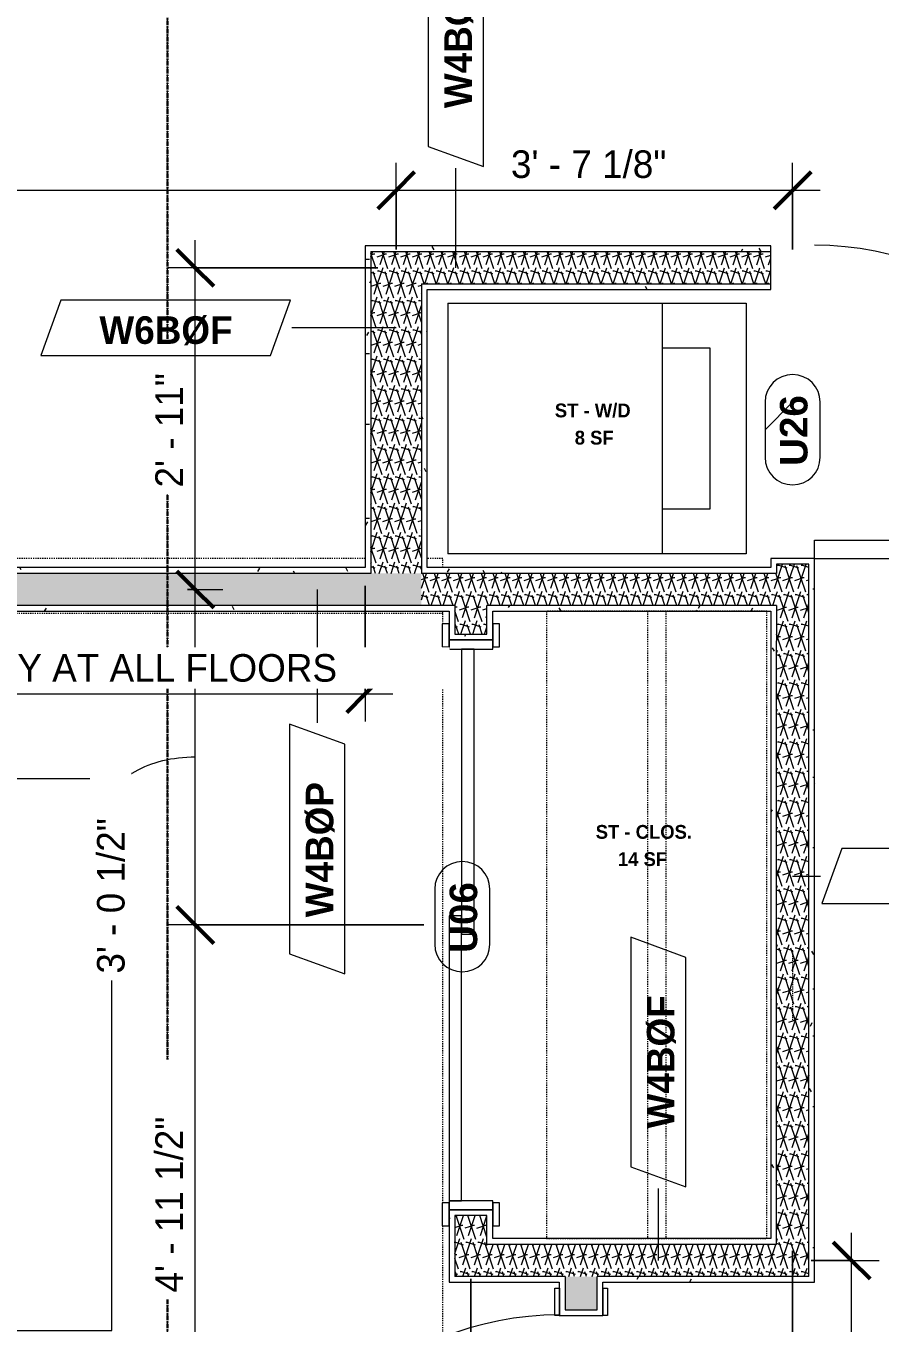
# Model space of a CAD drawing. Header units: inches. Extents: x -4058 to -1781, y 9814 to 12289.
# Drawn here: x -2842.7 to -2749.8, y 10569.7 to 10710.8 of the extents above; entities that cross this region are included whole.
import ezdxf

# ---------------------------------------------------------------- set-up
doc = ezdxf.new("R2010")
doc.units = ezdxf.units.IN
doc.header["$MEASUREMENT"] = 0
for name, pattern in [('Dash', [0.25, 0.125, -0.125]), ('Dash 3_32_', [0.1875, 0.09375, -0.09375]), ('Grid Line 1_2_', [0.875, 0.5, -0.125, 0.125, -0.125]), ('Grid Line 1_2__2_', [0.875, 0.5, -0.125, 0.125, -0.125])]:
    doc.linetypes.add(name, pattern=pattern)
for name, color, linetype, lineweight in [('0-1', 7, 'Continuous', 5), ('A-ANNO-DIMS', 211, 'Continuous', 9), ('A-ANNO-DIMS-32', 211, 'Continuous', 9), ('A-AREA-IDEN', 2, 'Continuous', 9), ('A-DETL-1', 90, 'Dash 3_32_', 9), ('A-DOOR-2', 31, 'Continuous', 9), ('A-DOOR-FRAM', 31, 'Continuous', 9), ('A-DOOR-IDEN', 31, 'Continuous', 9), ('A-WALL-2', 113, 'Continuous', 9), ('A-WALL-IDEN', 211, 'Continuous', 9), ('A-WALL-PATT-1', 9, 'Continuous', 9), ('I-FURN', 30, 'Continuous', 9), ('I-FURN-HDLN', 30, 'Dash', 9), ('P-SANR-FIXT', 6, 'Continuous', 9), ('Q-CASE', 31, 'Continuous', 9), ('Q-CASE-HDLN', 31, 'Dash', 9), ('S-GRID-1', 1, 'Grid Line 1_2_', 9), ('S-GRID-2', 1, 'Grid Line 1_2__2_', 30)]:
    doc.layers.add(name, color=color, linetype=linetype, lineweight=lineweight)
doc.styles.add('Arial_B', font='arialbd.ttf', dxfattribs={"height": 3})
doc.styles.add('Century Gothic', font='ufonts.com_century-gothic.ttf', dxfattribs={"height": 3})
doc.styles.add('Century Gothic_B', font='GOTHICB.TTF', dxfattribs={"height": 3})
doc.styles.add('Century Gothic_B_1', font='GOTHICB.TTF', dxfattribs={"height": 1.5})
doc.dimstyles.new('THE_DIMENSION_STRING', dxfattribs={"dimscale": 12, "dimtxt": 3.132505, "dimasz": 0.333333, "dimexe": 0.25, "dimexo": 0.166667, "dimgap": 0.041667, "dimtad": 1, "dimdec": 4, "dimrnd": 0.0625, "dimzin": 3, "dimdsep": 46, "dimlunit": 4, "dimtxsty": 'Century Gothic', "dimblk1": 'OBLIQUE', "dimblk2": 'OBLIQUE', "dimsah": 1, "dimcen": 0.09, "dimdle": 0.25, "dimazin": 0, "dimtfac": 1, "dimtdec": 4, "dimtix": 1, "dimtmove": 0, "dimatfit": 3, "dimfxl": 1, "dimtvp": 1, "dimtfill": 1, "dimfrac": 2, "dimtolj": 1, "dimtzin": 0, "dimarcsym": 2})
doc.dimstyles.new('THE_DIMENSION_STRING_1', dxfattribs={"dimscale": 12, "dimtxt": 3.132505, "dimasz": 0.333333, "dimexe": 0.25, "dimexo": 0.166667, "dimgap": 0.041667, "dimtad": 1, "dimdec": 4, "dimrnd": 0.0625, "dimzin": 3, "dimdsep": 46, "dimlunit": 4, "dimtxsty": 'Century Gothic', "dimblk1": 'OBLIQUE', "dimblk2": 'OBLIQUE', "dimsah": 1, "dimcen": 0.09, "dimdle": 0.25, "dimazin": 0, "dimtfac": 1, "dimtdec": 4, "dimtix": 1, "dimtmove": 1, "dimatfit": 3, "dimfxl": 1, "dimtvp": 1, "dimtfill": 1, "dimfrac": 2, "dimtolj": 1, "dimtzin": 0, "dimarcsym": 2})
doc.dimstyles.new('THE_DIMENSION_STRING_2', dxfattribs={"dimscale": 12, "dimtxt": 3.132505, "dimasz": 0.333333, "dimexe": 0.25, "dimexo": 0.166667, "dimgap": 0.041667, "dimtad": 1, "dimdec": 4, "dimrnd": 0.0625, "dimzin": 3, "dimdsep": 46, "dimlunit": 4, "dimtxsty": 'Century Gothic', "dimblk1": 'OBLIQUE', "dimblk2": 'OBLIQUE', "dimsah": 1, "dimcen": 0.09, "dimdle": 0.25, "dimazin": 0, "dimtfac": 1, "dimtdec": 4, "dimtix": 1, "dimtmove": 0, "dimatfit": 3, "dimfxl": 1, "dimtvp": 1, "dimtfill": 1, "dimfrac": 2, "dimtolj": 1, "dimtzin": 0, "dimarcsym": 2})
doc.dimstyles.new('THE_DIMENSION_STRING_3', dxfattribs={"dimscale": 12, "dimtxt": 3.132505, "dimasz": 0.333333, "dimexe": 0.25, "dimexo": 0.166667, "dimgap": 0.041667, "dimtad": 1, "dimdec": 4, "dimrnd": 0.0625, "dimzin": 3, "dimdsep": 46, "dimlunit": 4, "dimtxsty": 'Century Gothic', "dimblk1": 'OBLIQUE', "dimblk2": 'OBLIQUE', "dimsah": 1, "dimcen": 0.09, "dimdle": 0.25, "dimazin": 0, "dimtfac": 1, "dimtdec": 4, "dimtix": 1, "dimtmove": 0, "dimatfit": 3, "dimfxl": 1, "dimtvp": 1, "dimtfill": 1, "dimfrac": 2, "dimtolj": 1, "dimtzin": 0, "dimarcsym": 2})
doc.dimstyles.new('THE_DIMENSION_STRING_5', dxfattribs={"dimscale": 12, "dimtxt": 3.132505, "dimasz": 0.333333, "dimexe": 0.25, "dimexo": 0.166667, "dimgap": 0.041667, "dimtad": 1, "dimdec": 4, "dimrnd": 0.0625, "dimzin": 3, "dimdsep": 46, "dimlunit": 4, "dimtxsty": 'Century Gothic', "dimblk1": 'OBLIQUE', "dimblk2": 'OBLIQUE', "dimsah": 1, "dimcen": 0.09, "dimdle": 0.25, "dimazin": 0, "dimtfac": 1, "dimtdec": 4, "dimtix": 1, "dimtmove": 0, "dimatfit": 3, "dimfxl": 1, "dimtvp": 1, "dimtfill": 1, "dimfrac": 2, "dimtolj": 1, "dimtzin": 0, "dimarcsym": 2})
pattern_1 = [(0, (0, 0), (10.24, 2.56), [0.422, -7.258, 0.422, -7.258, -40.96]), (0, (0, 0), (10.24, 2.56), [-15.36, 0.422, -14.938, 0.422, -7.258, -17.92]), (0, (0, 0), (10.24, 2.56), [-38.4, 0.422, -4.698, 0.422, -12.378]), (120, (3.84, 1.28), (-7.33702503, 7.58810013), [0.422, -7.258, 0.422, -7.258, -40.96]), (120, (3.84, 1.28), (-7.33702503, 7.58810013), [-15.36, 0.422, -14.938, 0.422, -7.258, -17.92]), (120, (3.84, 1.28), (-7.33702503, 7.58810013), [-38.4, 0.422, -4.698, 0.422, -12.378]), (240, (5.12, 6.4), (-2.90297497, -10.14810013), [0.422, -7.258, 0.422, -7.258, -40.96]), (240, (5.12, 6.4), (-2.90297497, -10.14810013), [-15.36, 0.422, -14.938, 0.422, -7.258, -17.92]), (240, (5.12, 6.4), (-2.90297497, -10.14810013), [-38.4, 0.422, -4.698, 0.422, -12.378])]
pattern_2 = [(161.57, (0.16, 0.16), (-1.279773737, -0.000426766), [0, -9.107, 1.011, 0]), (18.43, (-0.16, 0.16), (-1.279773737, 0.000426766), [0, -9.107, 1.011, 0]), (108.43, (0.16, 0.16), (0.639452382, -3.199964008), [3.035, -7.083]), (71.57, (-0.16, 0.16), (0.639452382, 3.199964008), [3.035, -7.083])]

# ---------------------------------------------------------------- blocks, each defined once
blk = doc.blocks.new('CTR - 1st Phase - Shell_rvt-1-UNITS PLANS - 3RD FLOOR')
at = {"layer": 'S-GRID-1'}
blk.add_line((-2827.32, 9836.18), (-2827.32, 12273), dxfattribs=at)
blk = doc.blocks.new('CTR - 1st Phase - Structure_rvt-1-UNITS PLANS - 3RD FLOOR')
at = {"layer": 'S-GRID-2'}
blk.add_line((-2827.32, 9814.03), (-2827.32, 12247.5), dxfattribs=at)
blk = doc.blocks.new('SLIDING - FLUSH - SLIDING - FLUSH - 5-0 x 6-8-3934327-UNITS PLANS - 3RD FLOOR')
at = {"layer": 'A-DOOR-2'}
for p, q in [((-30.25, 3), (-32.75, 3)), ((-32.75, 3), (-32.75, 2.25)), ((-30.25, 2.25), (-30.25, 3)), ((30.25, 3), (30.25, 2.25)), ((32.75, 3), (30.25, 3)), ((32.75, 2.25), (32.75, 3)), ((-32.75, 2.25), (-30.25, 2.25)), ((1, 2.25), (-30, 2.25)), ((-30, 2.25), (-30, 0.88)), ((1, 0.88), (1, 2.25)), ((30.25, 2.25), (32.75, 2.25)), ((-30, 0.88), (1, 0.88)), ((30, 0.88), (-1, 0.88)), ((-1, 0.88), (-1, -0.5)), ((30, -0.5), (30, 0.88)), ((-1, -0.5), (30, -0.5)), ((-30.25, -2.5), (-32.75, -2.5)), ((-32.75, -2.5), (-32.75, -3.25)), ((-30.25, -3.25), (-30.25, -2.5)), ((32.75, -2.5), (30.25, -2.5)), ((30.25, -2.5), (30.25, -3.25)), ((32.75, -3.25), (32.75, -2.5)), ((-32.75, -3.25), (-30.25, -3.25)), ((30.25, -3.25), (32.75, -3.25))]:
    blk.add_line(p, q, dxfattribs=at)
at = {"layer": 'A-DOOR-FRAM'}
for p, q in [((-30, 2.25), (-31, 2.25)), ((-31, 2.25), (-31, -2.5)), ((-30, -2.5), (-30, 2.25)), ((31, 2.25), (30, 2.25)), ((30, 2.25), (30, -2.5)), ((31, -2.5), (31, 2.25)), ((-31, -2.5), (-30, -2.5)), ((30, -2.5), (31, -2.5))]:
    blk.add_line(p, q, dxfattribs=at)
blk = doc.blocks.new('SWING - SINGLE - FLUSH - SWING - FLUSH - 2-10 x 6-8 - PRIVACY-3983845-UNITS PLANS - 3RD FLOOR')
at = {"layer": 'A-DOOR-2'}
for p, q in [((15, -2.37), (15, -36.38)), ((17, -2.37), (15, -2.37)), ((17, -2.37), (17, -36.38)), ((17, -36.38), (15, -36.38))]:
    blk.add_line(p, q, dxfattribs=at)
blk.add_arc((17, -2.37), 34.07, 180, 266.6343, dxfattribs=at)
at = {"layer": 'A-DOOR-FRAM'}
for p, q in [((-20, 2.38), (-20, 2.88)), ((-20, 2.88), (-17, 2.88)), ((-17, 2.88), (-17, 2.38)), ((17, 2.38), (17, 2.88)), ((17, 2.88), (20, 2.88)), ((20, 2.88), (20, 2.38)), ((-17, 2.38), (-20, 2.38)), ((20, 2.38), (17, 2.38)), ((-20, -2.37), (-17, -2.37)), ((-20, -2.87), (-20, -2.37)), ((-17, -2.37), (-17, -2.87)), ((17, -2.37), (20, -2.37)), ((17, -2.87), (17, -2.37)), ((20, -2.37), (20, -2.87)), ((-17, -2.87), (-20, -2.87)), ((20, -2.87), (17, -2.87))]:
    blk.add_line(p, q, dxfattribs=at)
blk = doc.blocks.new('OD_CW_Closet - OD_CW_Closet-3786619-UNITS PLANS - 3RD FLOOR')
at = {"layer": 'Q-CASE-HDLN'}
for p, q in [((68.99, 24), (0.74, 24)), ((0.74, 24), (0.74, 0)), ((68.99, 0), (68.99, 24)), ((0.74, 13), (68.99, 13)), ((0.74, 11), (68.99, 11)), ((0.74, 0), (68.99, 0))]:
    blk.add_line(p, q, dxfattribs=at)
blk = doc.blocks.new('SWING - SINGLE - FLUSH - SWING - OFFSET PIVOT - 34_ x 80_ - DRYWALL FRAME-3983855-UNITS PLANS - 3RD FLOOR')
at = {"layer": 'A-DOOR-2'}
for p, q in [((15, 2.37), (15, 36.38)), ((17, 36.38), (15, 36.38)), ((17, 2.37), (17, 36.38)), ((17, 2.37), (15, 2.37))]:
    blk.add_line(p, q, dxfattribs=at)
blk.add_arc((17, 2.37), 34.07, 93.3657, 180, dxfattribs=at)
blk = doc.blocks.new('Bed-Standard - Queen 60_ x 79_-V76-UNITS PLANS - 3RD FLOOR')
at = {"layer": 'I-FURN'}
for p, q in [((-19.31, 37.2), (-19.31, -41.3)), ((40.69, -41.3), (40.69, 37.2)), ((-16.31, 35.7), (-16.31, 23.7)), ((-16.31, 35.7), (37.69, 35.7)), ((37.69, 35.7), (37.69, 23.7)), ((40.69, 23.7), (-19.31, 17.13)), ((-16.31, 23.7), (37.69, 23.7)), ((-19.31, -41.3), (40.69, -41.3))]:
    blk.add_line(p, q, dxfattribs=at)
at = {"layer": 'I-FURN-HDLN'}
for p, q in [((58.69, -77.3), (58.69, 37.2)), ((64.69, -68.86), (64.69, 13.39)), ((-55.31, -17.36), (-55.31, -51.36)), ((64.69, -77.3), (64.69, -75.61)), ((-55.31, -77.3), (-7.94, -77.3)), ((-5.44, -77.3), (55.06, -77.3)), ((57.56, -77.3), (58.94, -77.3)), ((63.69, -77.3), (64.69, -77.3))]:
    blk.add_line(p, q, dxfattribs=at)
blk = doc.blocks.new('Stacked Washer and Dryer - 26_x25_ - Private-3627842-UNITS PLANS - 3RD FLOOR')
at = {"layer": 'P-SANR-FIXT'}
for p, q in [((0, 13.625), (32.4375, 13.625)), ((0, 13.625), (0, -13.625)), ((23.34375, -13.625), (23.34375, 13.625)), ((32.4375, 13.625), (32.4375, -13.625)), ((28.53125, 8.75), (23.34375, 8.75)), ((28.53125, -8.75), (28.53125, 8.75)), ((23.34375, -8.75), (28.53125, -8.75)), ((32.4375, -13.625), (0, -13.625))]:
    blk.add_line(p, q, dxfattribs=at)
blk = doc.blocks.new('DIMBLOCK92-UNITS PLANS - 3RD FLOOR')
at = {"layer": 'A-ANNO-DIMS-32', "lineweight": 50}
for p, q in [((-2824.3, 10613.03), (-2826.3, 10615.03)), ((-2824.3, 10613.03), (-2822.3, 10611.03)), ((-2824.3, 10553.53), (-2826.3, 10555.53)), ((-2824.3, 10553.53), (-2822.3, 10551.53))]:
    blk.add_line(p, q, dxfattribs=at)
at = {"layer": 'A-ANNO-DIMS-32'}
for p, q in [((-2799.45, 10613.03), (-2827.3, 10613.03)), ((-2824.3, 10553.53), (-2824.3, 10613.03)), ((-2824.3, 10613.03), (-2799.45, 10613.03)), ((-2806.42, 10553.53), (-2827.3, 10553.53)), ((-2824.3, 10553.53), (-2806.42, 10553.53))]:
    blk.add_line(p, q, dxfattribs=at)
at = {"layer": 'A-ANNO-DIMS-32', "color": 0, "insert": (-2828.65, 10573.04), "char_height": 3, "width": 24.5827, "attachment_point": 1, "rotation": 90, "line_spacing_factor": 0.984502, "style": 'Century Gothic', "bg_fill": 3, "box_fill_scale": 1.25, "bg_fill_color": 256, "bg_fill_true_color": 13158600, "bg_fill_transparency": 0}
blk.add_mtext('4\' - 11 1/2"', dxfattribs=at)
blk = doc.blocks.new('_Oblique')
at = {"color": 0, "linetype": 'ByBlock', "lineweight": -2}
blk.add_line((-0.5, -0.5), (0.5, 0.5), dxfattribs=at)
blk = doc.blocks.new('DIMBLOCK93-UNITS PLANS - 3RD FLOOR')
at = {"layer": 'A-ANNO-DIMS-32', "lineweight": 50}
for p, q in [((-2824.3, 10649.53), (-2826.3, 10651.53)), ((-2824.3, 10649.53), (-2822.3, 10647.53)), ((-2824.3, 10613.03), (-2826.3, 10615.03)), ((-2824.3, 10613.03), (-2822.3, 10611.03))]:
    blk.add_line(p, q, dxfattribs=at)
at = {"layer": 'A-ANNO-DIMS-32'}
for p, q in [((-2825.13, 10649.53), (-2821.3, 10649.53)), ((-2824.3, 10649.53), (-2825.13, 10649.53)), ((-2824.3, 10613.03), (-2824.3, 10649.53)), ((-2799.45, 10613.03), (-2827.3, 10613.03)), ((-2824.3, 10613.03), (-2799.45, 10613.03))]:
    blk.add_line(p, q, dxfattribs=at)
blk.add_ellipse((-2824.3, 10625.89), major_axis=(9.31, 0), ratio=0.579435, start_param=1.570796, end_param=3.141593, dxfattribs=at)
at = {"layer": 'A-ANNO-DIMS-32', "color": 0, "insert": (-2834.99, 10607.74), "char_height": 3, "width": 21.7784, "attachment_point": 1, "rotation": 90, "line_spacing_factor": 0.984502, "style": 'Century Gothic', "bg_fill": 3, "box_fill_scale": 1.25, "bg_fill_color": 256, "bg_fill_true_color": 13158600, "bg_fill_transparency": 0}
blk.add_mtext('3\' - 0 1/2"', dxfattribs=at)
blk = doc.blocks.new('DIMBLOCK94-UNITS PLANS - 3RD FLOOR')
at = {"layer": 'A-ANNO-DIMS-32'}
for p, q in [((-2824.3, 10649.53), (-2824.3, 10687.53)), ((-2804.45, 10684.53), (-2827.3, 10684.53)), ((-2824.3, 10684.53), (-2804.45, 10684.53)), ((-2825.13, 10649.53), (-2821.3, 10649.53)), ((-2824.3, 10649.53), (-2825.13, 10649.53))]:
    blk.add_line(p, q, dxfattribs=at)
at = {"layer": 'A-ANNO-DIMS-32', "lineweight": 50}
for p, q in [((-2824.3, 10684.53), (-2826.3, 10686.53)), ((-2824.3, 10684.53), (-2822.3, 10682.53)), ((-2824.3, 10649.53), (-2826.3, 10651.53)), ((-2824.3, 10649.53), (-2822.3, 10647.53))]:
    blk.add_line(p, q, dxfattribs=at)
at = {"layer": 'A-ANNO-DIMS-32', "color": 0, "insert": (-2828.65, 10660.62), "char_height": 3, "width": 15.394, "attachment_point": 1, "rotation": 90, "line_spacing_factor": 0.984502, "style": 'Century Gothic', "bg_fill": 3, "box_fill_scale": 1.25, "bg_fill_color": 256, "bg_fill_true_color": 13158600, "bg_fill_transparency": 0}
blk.add_mtext('2\' - 11"', dxfattribs=at)
blk = doc.blocks.new('DIMBLOCK95-UNITS PLANS - 3RD FLOOR')
at = {"layer": 'A-ANNO-DIMS-32'}
for p, q in [((-2794.32, 10574.53), (-2794.32, 10561.2)), ((-2794.32, 10564.2), (-2794.32, 10574.53)), ((-2759.32, 10574.53), (-2759.32, 10561.2)), ((-2759.32, 10564.2), (-2759.32, 10574.53)), ((-2797.32, 10564.2), (-2756.32, 10564.2))]:
    blk.add_line(p, q, dxfattribs=at)
at = {"layer": 'A-ANNO-DIMS-32', "lineweight": 50}
for p, q in [((-2794.32, 10564.2), (-2792.32, 10566.2)), ((-2759.32, 10564.2), (-2757.32, 10566.2)), ((-2794.32, 10564.2), (-2796.32, 10562.2)), ((-2759.32, 10564.2), (-2761.32, 10562.2))]:
    blk.add_line(p, q, dxfattribs=at)
at = {"layer": 'A-ANNO-DIMS-32', "color": 0, "insert": (-2783.24, 10568.55), "char_height": 3, "width": 15.394, "attachment_point": 1, "line_spacing_factor": 0.984502, "style": 'Century Gothic', "bg_fill": 3, "box_fill_scale": 1.25, "bg_fill_color": 256, "bg_fill_true_color": 13158600, "bg_fill_transparency": 0}
blk.add_mtext('2\' - 11"', dxfattribs=at)
blk = doc.blocks.new('DIMBLOCK98-UNITS PLANS - 3RD FLOOR')
at = {"layer": 'A-ANNO-DIMS-32'}
for p, q in [((-2759.32, 10574.53), (-2759.32, 10545.96)), ((-2759.32, 10548.96), (-2759.32, 10574.53)), ((-2782.32, 10549.79), (-2782.32, 10545.96)), ((-2782.32, 10548.96), (-2782.32, 10549.79)), ((-2782.32, 10548.96), (-2756.32, 10548.96))]:
    blk.add_line(p, q, dxfattribs=at)
at = {"layer": 'A-ANNO-DIMS-32', "lineweight": 50}
for p, q in [((-2782.32, 10548.96), (-2780.32, 10550.96)), ((-2759.32, 10548.96), (-2757.32, 10550.96)), ((-2782.32, 10548.96), (-2784.32, 10546.96)), ((-2759.32, 10548.96), (-2761.32, 10546.96))]:
    blk.add_line(p, q, dxfattribs=at)
at = {"layer": 'A-ANNO-DIMS-32', "color": 0, "insert": (-2777.24, 10553.31), "char_height": 3, "width": 15.394, "attachment_point": 1, "line_spacing_factor": 0.984502, "style": 'Century Gothic', "bg_fill": 3, "box_fill_scale": 1.25, "bg_fill_color": 256, "bg_fill_true_color": 13158600, "bg_fill_transparency": 0}
blk.add_mtext('1\' - 11"', dxfattribs=at)
blk = doc.blocks.new('Wall Tag - Arch Wall-3956453-UNITS PLANS - 3RD FLOOR')
at = {"layer": 'A-WALL-IDEN'}
for p, q in [((-0.3561, 0.0937), (-0.4244, -0.0937)), ((0.4244, 0.0937), (-0.3561, 0.0937)), ((0.3561, -0.0937), (0.4244, 0.0937)), ((-0.4244, -0.0937), (0.3561, -0.0937))]:
    blk.add_line(p, q, dxfattribs=at)
blk = doc.blocks.new('Door Tag - Type Mark-2601225-UNITS PLANS - 3RD FLOOR')
at = {"layer": 'A-DOOR-IDEN'}
for p, q in [((0.09375, 0.09375), (-0.09375, 0.09375)), ((-0.09375, -0.09375), (0.09375, -0.09375))]:
    blk.add_line(p, q, dxfattribs=at)
for centre, start, end in [((-0.09375, 0), 90, 270), ((0.09375, 0), 270, 90)]:
    blk.add_arc(centre, 0.09375, start, end, dxfattribs=at)
blk = doc.blocks.new('DIMBLOCK370-UNITS PLANS - 3RD FLOOR')
at = {"layer": 'A-ANNO-DIMS-32'}
for p, q in [((-2802.45, 10686.53), (-2802.45, 10695.95)), ((-2759.32, 10686.53), (-2759.32, 10695.95)), ((-2756.32, 10692.95), (-2802.45, 10692.95)), ((-2802.45, 10692.95), (-2802.45, 10686.53)), ((-2759.32, 10692.95), (-2759.32, 10686.53))]:
    blk.add_line(p, q, dxfattribs=at)
at = {"layer": 'A-ANNO-DIMS-32', "lineweight": 50}
for p, q in [((-2802.45, 10692.95), (-2800.45, 10694.95)), ((-2759.32, 10692.95), (-2757.32, 10694.95)), ((-2802.45, 10692.95), (-2804.45, 10690.95)), ((-2759.32, 10692.95), (-2761.32, 10690.95))]:
    blk.add_line(p, q, dxfattribs=at)
at = {"layer": 'A-ANNO-DIMS-32', "color": 0, "insert": (-2789.96, 10697.3), "char_height": 3, "width": 21.7784, "attachment_point": 1, "line_spacing_factor": 0.984502, "style": 'Century Gothic', "bg_fill": 3, "box_fill_scale": 1.25, "bg_fill_color": 256, "bg_fill_true_color": 13158600, "bg_fill_transparency": 0}
blk.add_mtext('3\' - 7 1/8"', dxfattribs=at)
blk = doc.blocks.new('DIMBLOCK371-UNITS PLANS - 3RD FLOOR')
at = {"layer": 'A-ANNO-DIMS-32'}
for p, q in [((-2916.32, 10692.12), (-2916.32, 10695.95)), ((-2802.45, 10686.53), (-2802.45, 10695.95)), ((-2802.45, 10692.95), (-2919.32, 10692.95)), ((-2916.32, 10692.95), (-2916.32, 10692.12)), ((-2802.45, 10692.95), (-2802.45, 10686.53))]:
    blk.add_line(p, q, dxfattribs=at)
at = {"layer": 'A-ANNO-DIMS-32', "lineweight": 50}
for p, q in [((-2916.32, 10692.95), (-2914.32, 10694.95)), ((-2802.45, 10692.95), (-2800.45, 10694.95)), ((-2916.32, 10692.95), (-2918.32, 10690.95)), ((-2802.45, 10692.95), (-2804.45, 10690.95))]:
    blk.add_line(p, q, dxfattribs=at)
at = {"layer": 'A-ANNO-DIMS-32', "color": 0, "insert": (-2868.46, 10697.3), "char_height": 3, "width": 21.7784, "attachment_point": 1, "line_spacing_factor": 0.984502, "style": 'Century Gothic', "bg_fill": 3, "box_fill_scale": 1.25, "bg_fill_color": 256, "bg_fill_true_color": 13158600, "bg_fill_transparency": 0}
blk.add_mtext('9\' - 5 7/8"', dxfattribs=at)
blk = doc.blocks.new('DIMBLOCK436-UNITS PLANS - 3RD FLOOR')
at = {"layer": 'A-ANNO-DIMS-32'}
for p, q in [((-2752.9, 10472.53), (-2752.9, 10579.53)), ((-2757.32, 10576.53), (-2749.9, 10576.53)), ((-2752.9, 10576.53), (-2757.32, 10576.53)), ((-2768.32, 10475.53), (-2749.9, 10475.53)), ((-2752.9, 10475.53), (-2768.32, 10475.53))]:
    blk.add_line(p, q, dxfattribs=at)
at = {"layer": 'A-ANNO-DIMS-32', "lineweight": 50}
for p, q in [((-2752.9, 10576.53), (-2754.9, 10578.53)), ((-2752.9, 10576.53), (-2750.9, 10574.53)), ((-2752.9, 10475.53), (-2754.9, 10477.53)), ((-2752.9, 10475.53), (-2750.9, 10473.53))]:
    blk.add_line(p, q, dxfattribs=at)
at = {"layer": 'A-ANNO-DIMS-32', "color": 0, "insert": (-2757.24, 10520.79), "char_height": 3, "width": 12.5897, "attachment_point": 1, "rotation": 90, "line_spacing_factor": 0.984502, "style": 'Century Gothic', "bg_fill": 3, "box_fill_scale": 1.25, "bg_fill_color": 256, "bg_fill_true_color": 13158600, "bg_fill_transparency": 0}
blk.add_mtext('8\' - 5"', dxfattribs=at)
blk = doc.blocks.new('DIMBLOCK784-UNITS PLANS - 3RD FLOOR')
at = {"layer": 'A-ANNO-DIMS-32'}
for p, q in [((-2759.32, 10577.59), (-2759.32, 10545.96)), ((-2759.32, 10548.96), (-2759.32, 10577.59)), ((-2714.72, 10554.76), (-2714.72, 10545.96)), ((-2714.72, 10548.96), (-2714.72, 10554.76)), ((-2762.32, 10548.96), (-2711.72, 10548.96))]:
    blk.add_line(p, q, dxfattribs=at)
at = {"layer": 'A-ANNO-DIMS-32', "lineweight": 50}
for p, q in [((-2759.32, 10548.96), (-2757.32, 10550.96)), ((-2714.72, 10548.96), (-2712.72, 10550.96)), ((-2759.32, 10548.96), (-2761.32, 10546.96)), ((-2714.72, 10548.96), (-2716.72, 10546.96))]:
    blk.add_line(p, q, dxfattribs=at)
at = {"layer": 'A-ANNO-DIMS-32', "color": 0, "insert": (-2746.1, 10553.31), "char_height": 3, "width": 21.7784, "attachment_point": 1, "line_spacing_factor": 0.984502, "style": 'Century Gothic', "bg_fill": 3, "box_fill_scale": 1.25, "bg_fill_color": 256, "bg_fill_true_color": 13158600, "bg_fill_transparency": 0}
blk.add_mtext('3\' - 8 5/8"', dxfattribs=at)
blk = doc.blocks.new('DIMBLOCK1309-UNITS PLANS - 3RD FLOOR')
at = {"layer": 'A-ANNO-DIMS-32'}
for p, q in [((-2899.89, 10649.91), (-2899.89, 10635.16)), ((-2899.89, 10638.16), (-2899.89, 10649.91)), ((-2805.82, 10649.91), (-2805.82, 10635.16)), ((-2805.82, 10638.16), (-2805.82, 10649.91)), ((-2902.89, 10638.16), (-2802.82, 10638.16))]:
    blk.add_line(p, q, dxfattribs=at)
at = {"layer": 'A-ANNO-DIMS-32', "lineweight": 50}
for p, q in [((-2899.89, 10638.16), (-2897.89, 10640.16)), ((-2805.82, 10638.16), (-2803.82, 10640.16)), ((-2899.89, 10638.16), (-2901.89, 10636.16)), ((-2805.82, 10638.16), (-2807.82, 10636.16))]:
    blk.add_line(p, q, dxfattribs=at)
at = {"layer": 'A-ANNO-DIMS-32', "color": 0, "insert": (-2892.48, 10642.5), "char_height": 3, "width": 95.1088, "attachment_point": 1, "line_spacing_factor": 0.984502, "style": 'Century Gothic', "bg_fill": 3, "box_fill_scale": 1.25, "bg_fill_color": 256, "bg_fill_true_color": 13158600, "bg_fill_transparency": 0}
blk.add_mtext('25 SF OPEN CLERESTORY AT ALL FLOORS', dxfattribs=at)

msp = doc.modelspace()

# ---------------------------------------------------------------- hatches: boundary and pattern name
at = {"layer": 'A-WALL-PATT-1'}
h = msp.add_hatch(dxfattribs=at)
h.set_pattern_fill('FP_1', color=256, style=0, pattern_type=2)
h.set_pattern_definition(pattern_1)
h.paths.add_polyline_path([(-2761.69874, 10686.28481), (-2761.69874, 10686.90981), (-2805.82374, 10686.90981), (-2805.82374, 10686.28481), (-2774.27697, 10686.28481)], flags=0)
h = msp.add_hatch(dxfattribs=at)
h.set_pattern_fill('FP_1', color=256, style=0, pattern_type=2)
h.set_pattern_definition(pattern_1)
h.paths.add_polyline_path([(-2805.82374, 10651.90981), (-2805.19874, 10651.90981), (-2805.19874, 10686.28481), (-2805.82374, 10686.28481), (-2805.82374, 10669.36329)], flags=0)
h = msp.add_hatch(dxfattribs=at)
h.set_pattern_fill('FP_5', color=256, style=0, pattern_type=2)
h.set_pattern_definition(pattern_2)
h.paths.add_polyline_path([(-2761.69874, 10682.78481), (-2761.69874, 10686.28481), (-2805.19874, 10686.28481), (-2805.19874, 10682.78481), (-2774.27697, 10682.78481)], flags=0)
h = msp.add_hatch(dxfattribs=at)
h.set_pattern_fill('FP_5', color=256, style=0, pattern_type=2)
h.set_pattern_definition(pattern_2)
h.paths.add_polyline_path([(-2805.19874, 10651.28481), (-2799.69874, 10651.28481), (-2799.69874, 10682.78481), (-2805.19874, 10682.78481), (-2805.19874, 10651.90981)], flags=0)
h = msp.add_hatch(dxfattribs=at)
h.set_pattern_fill('FP_1', color=256, style=0, pattern_type=2)
h.set_pattern_definition(pattern_1)
h.paths.add_polyline_path([(-2799.69874, 10682.15981), (-2761.69874, 10682.15981), (-2761.69874, 10682.78481), (-2799.69874, 10682.78481)], flags=0)
h = msp.add_hatch(dxfattribs=at)
h.set_pattern_fill('FP_1', color=256, style=0, pattern_type=2)
h.set_pattern_definition(pattern_1)
h.paths.add_polyline_path([(-2799.07374, 10651.28481), (-2799.07374, 10682.15981), (-2799.69874, 10682.15981), (-2799.69874, 10651.28481)], flags=0)
h = msp.add_hatch(dxfattribs=at)
h.set_pattern_fill('FP_1', color=256, style=0, pattern_type=2)
h.set_pattern_definition(pattern_1)
h.paths.add_polyline_path([(-2757.57374, 10643.9144), (-2756.94874, 10643.9144), (-2756.94874, 10652.90981), (-2759.32374, 10652.90981), (-2759.32374, 10652.28481), (-2757.57374, 10652.28481)], flags=0)
h = msp.add_hatch(dxfattribs=at)
h.set_pattern_fill('FP_1', color=256, style=0, pattern_type=2)
h.set_pattern_definition(pattern_1)
h.paths.add_polyline_path([(-2912.07374, 10651.28481), (-2904.26124, 10651.28481), (-2904.26124, 10651.90981), (-2912.07374, 10651.90981)], flags=0)
h.paths.add_polyline_path([(-2900.51124, 10651.28481), (-2805.19874, 10651.28481), (-2805.19874, 10651.90981), (-2900.51124, 10651.90981)], flags=0)
h = msp.add_hatch(dxfattribs=at)
h.set_pattern_fill('FP_1', color=256, style=0, pattern_type=2)
h.set_pattern_definition(pattern_1)
h.paths.add_polyline_path([(-2799.07374, 10651.28481), (-2761.69874, 10651.28481), (-2761.69874, 10651.90981), (-2799.07374, 10651.90981)], flags=0)
h = msp.add_hatch(dxfattribs=at)
h.set_pattern_fill('FP_5', color=256, style=0, pattern_type=2)
h.set_pattern_definition(pattern_2)
h.paths.add_polyline_path([(-2757.57374, 10643.9144), (-2757.57374, 10652.28481), (-2761.07374, 10652.28481), (-2761.07374, 10643.9144), (-2759.32374, 10643.9144)], flags=0)
h = msp.add_hatch(dxfattribs=at)
h.set_pattern_fill('FP_5', color=256, style=0, pattern_type=2)
h.set_pattern_definition(pattern_2)
h.paths.add_polyline_path([(-2912.07374, 10647.78481), (-2799.69874, 10647.78481), (-2799.69874, 10651.28481), (-2912.07374, 10651.28481)], flags=0)
h = msp.add_hatch(dxfattribs=at)
h.set_pattern_fill('FP_5', color=256, style=0, pattern_type=2)
h.set_pattern_definition(pattern_2)
h.paths.add_polyline_path([(-2799.07374, 10647.78481), (-2761.07374, 10647.78481), (-2761.07374, 10651.28481), (-2799.69874, 10651.28481), (-2799.69874, 10647.78481)], flags=0)
h = msp.add_hatch(dxfattribs=at)
h.set_pattern_fill('FP_1', color=256, style=0, pattern_type=2)
h.set_pattern_definition(pattern_1)
h.paths.add_polyline_path([(-2912.07374, 10647.15981), (-2799.07374, 10647.15981), (-2799.07374, 10647.78481), (-2912.07374, 10647.78481)], flags=0)
h = msp.add_hatch(dxfattribs=at)
h.set_pattern_fill('FP_1', color=256, style=0, pattern_type=2)
h.set_pattern_definition(pattern_1)
h.paths.add_polyline_path([(-2799.07374, 10647.15981), (-2796.07374, 10647.15981), (-2796.07374, 10647.78481), (-2799.07374, 10647.78481)], flags=0)
h.paths.add_polyline_path([(-2792.57374, 10647.15981), (-2761.69874, 10647.15981), (-2761.69874, 10647.78481), (-2792.57374, 10647.78481)], flags=0)
h = msp.add_hatch(dxfattribs=at)
h.set_pattern_fill('FP_1', color=256, style=0, pattern_type=2)
h.set_pattern_definition(pattern_1)
h.paths.add_polyline_path([(-2796.69874, 10574.15981), (-2796.07374, 10574.15981), (-2796.07374, 10581.40981), (-2794.32374, 10581.40981), (-2794.32374, 10582.03481), (-2796.69874, 10582.03481), (-2796.69874, 10575.8283)], flags=0)
h.paths.add_polyline_path([(-2796.69874, 10644.03481), (-2794.32374, 10644.03481), (-2794.32374, 10644.65981), (-2796.07374, 10644.65981), (-2796.07374, 10647.15981), (-2796.69874, 10647.15981)], flags=0)
h = msp.add_hatch(dxfattribs=at)
h.set_pattern_fill('FP_5', color=256, style=0, pattern_type=2)
h.set_pattern_definition(pattern_2)
h.paths.add_polyline_path([(-2796.07374, 10574.78481), (-2792.57374, 10574.78481), (-2792.57374, 10581.40981), (-2796.07374, 10581.40981), (-2796.07374, 10575.8283)], flags=0)
h.paths.add_polyline_path([(-2796.07374, 10644.65981), (-2792.57374, 10644.65981), (-2792.57374, 10647.78481), (-2796.07374, 10647.78481), (-2796.07374, 10647.15981)], flags=0)
h = msp.add_hatch(dxfattribs=at)
h.set_pattern_fill('FP_1', color=256, style=0, pattern_type=2)
h.set_pattern_definition(pattern_1)
h.paths.add_polyline_path([(-2761.07374, 10578.28481), (-2761.07374, 10643.9144), (-2761.69874, 10643.9144), (-2761.69874, 10578.28481)], flags=0)
h = msp.add_hatch(dxfattribs=at)
h.set_pattern_fill('FP_5', color=256, style=0, pattern_type=2)
h.set_pattern_definition(pattern_2)
h.paths.add_polyline_path([(-2761.07374, 10574.78481), (-2757.57374, 10574.78481), (-2757.57374, 10643.9144), (-2761.07374, 10643.9144), (-2761.07374, 10578.28481)], flags=0)
h = msp.add_hatch(dxfattribs=at)
h.set_pattern_fill('FP_1', color=256, style=0, pattern_type=2)
h.set_pattern_definition(pattern_1)
h.paths.add_polyline_path([(-2756.94874, 10574.15981), (-2756.94874, 10643.9144), (-2757.57374, 10643.9144), (-2757.57374, 10574.15981)], flags=0)
h = msp.add_hatch(dxfattribs=at)
h.set_pattern_fill('FP_5', color=256, style=0, pattern_type=2)
h.set_pattern_definition(pattern_2)
h.paths.add_polyline_path([(-2791.94874, 10574.78481), (-2761.07374, 10574.78481), (-2761.07374, 10578.28481), (-2792.57374, 10578.28481), (-2792.57374, 10574.78481)], flags=0)
h = msp.add_hatch(dxfattribs=at)
h.set_pattern_fill('FP_1', color=256, style=0, pattern_type=2)
h.set_pattern_definition(pattern_1)
h.paths.add_polyline_path([(-2791.94874, 10578.28481), (-2761.69874, 10578.28481), (-2761.69874, 10578.90981), (-2791.94874, 10578.90981)], flags=0)
h = msp.add_hatch(dxfattribs=at)
h.set_pattern_fill('FP_1', color=256, style=0, pattern_type=2)
h.set_pattern_definition(pattern_1)
h.paths.add_polyline_path([(-2791.94874, 10574.15981), (-2784.07374, 10574.15981), (-2784.07374, 10574.78481), (-2796.07374, 10574.78481), (-2796.07374, 10574.15981)], flags=0)
h.paths.add_polyline_path([(-2780.57374, 10574.15981), (-2757.57374, 10574.15981), (-2757.57374, 10574.78481), (-2780.57374, 10574.78481)], flags=0)
h = msp.add_hatch(dxfattribs=at)
h.set_pattern_fill('FP_1', color=256, style=0, pattern_type=2)
h.set_pattern_definition(pattern_1)
h.paths.add_polyline_path([(-2784.07374, 10475.5394), (-2784.07374, 10489.90981), (-2782.32374, 10489.90981), (-2782.32374, 10490.53481), (-2784.69874, 10490.53481), (-2784.69874, 10475.5394)], flags=0)
h.paths.add_polyline_path([(-2784.69874, 10524.53481), (-2782.32374, 10524.53481), (-2782.32374, 10525.15981), (-2784.07374, 10525.15981), (-2784.07374, 10528.78481), (-2784.69874, 10528.78481), (-2784.69874, 10528.15981)], flags=0)
h.paths.add_polyline_path([(-2784.69874, 10532.28481), (-2784.07374, 10532.28481), (-2784.07374, 10535.90981), (-2782.32374, 10535.90981), (-2782.32374, 10536.53481), (-2784.69874, 10536.53481), (-2784.69874, 10532.90981)], flags=0)
h.paths.add_polyline_path([(-2784.69874, 10570.53481), (-2782.32374, 10570.53481), (-2782.32374, 10571.15981), (-2784.07374, 10571.15981), (-2784.07374, 10574.15981), (-2784.69874, 10574.15981)], flags=0)
h = msp.add_hatch(dxfattribs=at)
h.set_pattern_fill('FP_5', color=256, style=0, pattern_type=2)
h.set_pattern_definition(pattern_2)
h.paths.add_polyline_path([(-2784.07374, 10475.5394), (-2780.57374, 10475.5394), (-2780.57374, 10489.90981), (-2784.07374, 10489.90981), (-2784.07374, 10482.29331)], flags=0)
h.paths.add_polyline_path([(-2782.32374, 10525.15981), (-2780.57374, 10525.15981), (-2780.57374, 10535.90981), (-2784.07374, 10535.90981), (-2784.07374, 10525.15981)], flags=0)
h.paths.add_polyline_path([(-2784.07374, 10571.15981), (-2780.57374, 10571.15981), (-2780.57374, 10574.78481), (-2784.07374, 10574.78481), (-2784.07374, 10574.15981)], flags=0)
h = msp.add_hatch(dxfattribs=at)
h.set_pattern_fill('FP_1', color=256, style=0, pattern_type=2)
h.set_pattern_definition(pattern_1)
h.paths.add_polyline_path([(-2780.57374, 10475.5394), (-2779.94874, 10475.5394), (-2779.94874, 10490.53481), (-2782.32374, 10490.53481), (-2782.32374, 10489.90981), (-2780.57374, 10489.90981), (-2780.57374, 10482.29331)], flags=0)
h.paths.add_polyline_path([(-2782.32374, 10524.53481), (-2779.94874, 10524.53481), (-2779.94874, 10536.53481), (-2782.32374, 10536.53481), (-2782.32374, 10535.90981), (-2780.57374, 10535.90981), (-2780.57374, 10525.15981), (-2782.32374, 10525.15981)], flags=0)
h.paths.add_polyline_path([(-2782.32374, 10570.53481), (-2779.94874, 10570.53481), (-2779.94874, 10574.15981), (-2780.57374, 10574.15981), (-2780.57374, 10571.15981), (-2782.32374, 10571.15981)], flags=0)

# ---------------------------------------------------------------- linework, layer by layer
at = {"layer": 'A-DETL-1'}
msp.add_line((-2759.32374, 10610.2246), (-2759.32374, 10602.53481), dxfattribs=at)
at = {"layer": 'A-DOOR-IDEN'}
msp.add_line((-2759.32374, 10669.90981), (-2762.32374, 10666.90981), dxfattribs=at)
at = {"layer": 'A-WALL-2'}
for p, q in [((-2761.69874, 10686.90981), (-2805.82374, 10686.90981)), ((-2805.82374, 10686.90981), (-2805.82374, 10651.90981)), ((-2761.69874, 10682.15981), (-2761.69874, 10686.90981)), ((-2805.19874, 10686.28481), (-2761.69874, 10686.28481)), ((-2805.19874, 10686.28481), (-2805.19874, 10651.28481)), ((-2799.69874, 10682.78481), (-2761.69874, 10682.78481)), ((-2799.69874, 10682.78481), (-2799.69874, 10651.28481)), ((-2799.07374, 10682.15981), (-2761.69874, 10682.15981)), ((-2799.07374, 10651.90981), (-2799.07374, 10682.15981)), ((-2761.69874, 10652.90981), (-2761.69874, 10651.90981)), ((-2756.94874, 10652.90981), (-2761.69874, 10652.90981)), ((-2756.94874, 10643.9144), (-2756.94874, 10652.90981)), ((-2805.82374, 10651.90981), (-2899.88624, 10651.90981)), ((-2761.69874, 10651.90981), (-2799.07374, 10651.90981)), ((-2761.07374, 10652.28481), (-2761.07374, 10651.28481)), ((-2757.57374, 10652.28481), (-2761.07374, 10652.28481)), ((-2757.57374, 10643.9144), (-2757.57374, 10652.28481)), ((-2805.19874, 10651.28481), (-2900.51124, 10651.28481)), ((-2761.07374, 10651.28481), (-2799.69874, 10651.28481)), ((-2796.07374, 10647.78481), (-2912.07374, 10647.78481)), ((-2912.07374, 10647.15981), (-2796.69874, 10647.15981)), ((-2796.69874, 10647.15981), (-2796.69874, 10644.03481)), ((-2796.07374, 10647.78481), (-2796.07374, 10644.65981)), ((-2792.57374, 10644.65981), (-2792.57374, 10647.78481)), ((-2761.07374, 10647.78481), (-2792.57374, 10647.78481)), ((-2791.94874, 10644.03481), (-2791.94874, 10647.15981)), ((-2791.94874, 10647.15981), (-2761.69874, 10647.15981)), ((-2761.69874, 10647.15981), (-2761.69874, 10643.9144)), ((-2761.07374, 10647.78481), (-2761.07374, 10643.9144)), ((-2796.07374, 10644.65981), (-2792.57374, 10644.65981)), ((-2796.69874, 10644.03481), (-2791.94874, 10644.03481)), ((-2761.69874, 10643.9144), (-2761.69874, 10578.90981)), ((-2761.07374, 10578.28481), (-2761.07374, 10643.9144)), ((-2757.57374, 10574.78481), (-2757.57374, 10643.9144)), ((-2756.94874, 10574.15981), (-2756.94874, 10643.9144)), ((-2791.94874, 10582.03481), (-2796.69874, 10582.03481)), ((-2796.69874, 10582.03481), (-2796.69874, 10574.15981)), ((-2792.57374, 10581.40981), (-2796.07374, 10581.40981)), ((-2796.07374, 10581.40981), (-2796.07374, 10574.78481)), ((-2792.57374, 10578.28481), (-2792.57374, 10581.40981)), ((-2791.94874, 10578.90981), (-2791.94874, 10582.03481)), ((-2761.07374, 10578.28481), (-2792.57374, 10578.28481)), ((-2761.69874, 10578.90981), (-2791.94874, 10578.90981)), ((-2796.69874, 10574.15981), (-2784.69874, 10574.15981)), ((-2784.07374, 10574.78481), (-2796.07374, 10574.78481)), ((-2784.69874, 10574.15981), (-2784.69874, 10570.53481)), ((-2784.07374, 10574.78481), (-2784.07374, 10571.15981)), ((-2780.57374, 10571.15981), (-2780.57374, 10574.78481)), ((-2757.57374, 10574.78481), (-2780.57374, 10574.78481)), ((-2779.94874, 10570.53481), (-2779.94874, 10574.15981)), ((-2779.94874, 10574.15981), (-2756.94874, 10574.15981)), ((-2784.07374, 10571.15981), (-2780.57374, 10571.15981)), ((-2784.69874, 10570.53481), (-2779.94874, 10570.53481))]:
    msp.add_line(p, q, dxfattribs=at)
at = {"layer": 'A-WALL-IDEN'}
for p, q in [((-2795.95391, 10684.53481), (-2795.95391, 10695.37796)), ((-2759.32374, 10618.35113), (-2756.29441, 10618.35113))]:
    msp.add_line(p, q, dxfattribs=at)

# ---------------------------------------------------------------- block references
at = {"layer": '0-1'}
for name in ['CTR - 1st Phase - Shell_rvt-1-UNITS PLANS - 3RD FLOOR', 'CTR - 1st Phase - Structure_rvt-1-UNITS PLANS - 3RD FLOOR']:
    msp.add_blockref(name, (0, 0), dxfattribs=at)
at = {"layer": 'A-DOOR-2'}
for name, p, rotation in [('SWING - SINGLE - FLUSH - SWING - OFFSET PIVOT - 34_ x 80_ - DRYWALL FRAME-3983855-UNITS PLANS - 3RD FLOOR', (-2759.32374, 10669.90981), 269.9999999999773), ('SLIDING - FLUSH - SLIDING - FLUSH - 5-0 x 6-8-3934327-UNITS PLANS - 3RD FLOOR', (-2794.44874, 10613.03481), 90.00000000004458), ('SWING - SINGLE - FLUSH - SWING - FLUSH - 2-10 x 6-8 - PRIVACY-3983845-UNITS PLANS - 3RD FLOOR', (-2782.32374, 10553.53481), 270.0000000000324)]:
    msp.add_blockref(name, p, dxfattribs=dict(at, rotation=rotation))
at = {"layer": 'A-DOOR-IDEN', "xscale": 31.99999999999999, "yscale": 31.99999999999999, "zscale": 31.99999999999999, "rotation": 89.99999999999991}
msp.add_blockref('Door Tag - Type Mark-2601225-UNITS PLANS - 3RD FLOOR', (-2759.32374, 10666.90981), dxfattribs=at)
at = {"layer": 'A-WALL-IDEN', "xscale": 31.99999999999999, "yscale": 31.99999999999999, "zscale": 31.99999999999999, "rotation": 89.99999999999991}
for p in [(-2795.95391, 10709.10967), (-2773.92815, 10598.10967)]:
    msp.add_blockref('Wall Tag - Arch Wall-3956453-UNITS PLANS - 3RD FLOOR', p, dxfattribs=at)
at = {"layer": 'A-WALL-IDEN', "xscale": 31.99999999999999, "yscale": 31.99999999999999, "zscale": 31.99999999999999}
msp.add_blockref('Wall Tag - Arch Wall-3956453-UNITS PLANS - 3RD FLOOR', (-2742.5627, 10618.35113), dxfattribs=at)
at = {"layer": 'I-FURN', "rotation": 90.00000000002782}
msp.add_blockref('Bed-Standard - Queen 60_ x 79_-V76-UNITS PLANS - 3RD FLOOR', (-2874.68274, 10588.22128), dxfattribs=at)
at = {"layer": 'P-SANR-FIXT'}
msp.add_blockref('Stacked Washer and Dryer - 26_x25_ - Private-3627842-UNITS PLANS - 3RD FLOOR', (-2796.82374, 10667.03481), dxfattribs=at)
at = {"layer": 'Q-CASE', "rotation": 270.000000000021}
msp.add_blockref('OD_CW_Closet - OD_CW_Closet-3786619-UNITS PLANS - 3RD FLOOR', (-2786.11241, 10647.89751), dxfattribs=at)

# ---------------------------------------------------------------- texts
at = {"layer": 'A-AREA-IDEN', "char_height": 1.5, "attachment_point": 1, "style": 'Century Gothic_B_1'}
for s, insert, width in [('ST - W/D', (-2785.1872, 10669.75683), 9.696), ('8 SF', (-2783.02027, 10666.79512), 4.444), ('ST - CLOS.', (-2780.73974, 10623.9081), 11.615), ('14 SF', (-2778.32084, 10620.9464), 5.757)]:
    msp.add_mtext(s, dxfattribs=dict(at, insert=insert, width=width))
at = {"layer": 'A-DOOR-IDEN', "char_height": 3, "width": 9.393, "attachment_point": 1, "rotation": 90, "style": 'Arial_B'}
for s, insert in [('U26', (-2760.70359, 10662.97792)), ('U06', (-2796.63268, 10610.00089))]:
    msp.add_mtext(s, dxfattribs=dict(at, insert=insert))
at = {"layer": 'A-WALL-IDEN', "char_height": 3, "width": 17.372, "attachment_point": 1, "rotation": 90, "style": 'Century Gothic_B'}
for insert in [(-2797.20145, 10701.89375), (-2775.17568, 10590.89375)]:
    msp.add_mtext('W4BØF', dxfattribs=dict(at, insert=insert))

# ---------------------------------------------------------------- next in the draw order: dimensions: what is measured, and where the dimension line sits
at = {"layer": 'A-ANNO-DIMS'}
dim = msp.add_linear_dim(base=(-2824.30122, 10613.03481), p1=(-2804.41633, 10553.53481), p2=(-2797.44874, 10613.03481), angle=90, dimstyle='THE_DIMENSION_STRING', override={"dimpost": '<>', "dimfxl": 59.906572}, dxfattribs=at)
dim.commit()
dim.dimension.update_dxf_attribs({"geometry": 'DIMBLOCK92-UNITS PLANS - 3RD FLOOR', "text_midpoint": (-2826.54289, 10583.28481)})

# ---------------------------------------------------------------- next in the draw order: dimensions: what is measured, and where the dimension line sits
dim = msp.add_linear_dim(base=(-2824.30122, 10649.53481), p1=(-2797.44874, 10613.03481), p2=(-2827.12964, 10649.53481), angle=90, dimstyle='THE_DIMENSION_STRING_1', override={"dimpost": '<>', "dimfxl": 47.044726}, dxfattribs=at)
dim.commit()
dim.dimension.update_dxf_attribs({"geometry": 'DIMBLOCK93-UNITS PLANS - 3RD FLOOR', "text_midpoint": (-2832.99256, 10618.63237), "dimtype": 160, "text_rotation": 90})
dim = msp.add_linear_dim(base=(-2759.32374, 10564.20226), p1=(-2794.32374, 10576.53481), p2=(-2759.32374, 10576.53481), dimstyle='THE_DIMENSION_STRING', override={"dimpost": '<>', "dimfxl": 35}, dxfattribs=at)
dim.commit()
dim.dimension.update_dxf_attribs({"geometry": 'DIMBLOCK95-UNITS PLANS - 3RD FLOOR', "text_midpoint": (-2776.82374, 10566.23999)})

# ---------------------------------------------------------------- next in the draw order: block references
at = {"layer": 'A-DOOR-IDEN', "xscale": 31.99999999999999, "yscale": 31.99999999999999, "zscale": 31.99999999999999, "rotation": 89.99999999999991}
msp.add_blockref('Door Tag - Type Mark-2601225-UNITS PLANS - 3RD FLOOR', (-2795.25282, 10613.93278), dxfattribs=at)
at = {"layer": 'A-WALL-IDEN', "xscale": 31.99999999999999, "yscale": 31.99999999999999, "zscale": 31.99999999999999, "rotation": 89.99999999999991}
msp.add_blockref('Wall Tag - Arch Wall-3956453-UNITS PLANS - 3RD FLOOR', (-2811.03579, 10621.29881), dxfattribs=at)

# ---------------------------------------------------------------- next in the draw order: texts
at = {"layer": 'A-WALL-IDEN', "insert": (-2812.28332, 10613.86871), "char_height": 3, "width": 17.877, "attachment_point": 1, "rotation": 90, "style": 'Century Gothic_B'}
msp.add_mtext('W4BØP', dxfattribs=at)

# ---------------------------------------------------------------- next in the draw order: dimensions: what is measured, and where the dimension line sits
at = {"layer": 'A-ANNO-DIMS'}
for base, p1, p2, angle, override, picture, middle in [((-2824.30122, 10684.53481), (-2827.12964, 10649.53481), (-2802.44874, 10684.53481), 90, {"dimpost": '<>', "dimfxl": 42.826944}, 'DIMBLOCK94-UNITS PLANS - 3RD FLOOR', (-2826.33895, 10667.03481)), ((-2759.32374, 10548.96457), (-2782.32374, 10551.793), (-2759.32374, 10576.53481), 0, {"dimpost": '<>', "dimfxl": 33.781018}, 'DIMBLOCK98-UNITS PLANS - 3RD FLOOR', (-2770.82374, 10550.96457))]:
    dim = msp.add_linear_dim(base=base, p1=p1, p2=p2, angle=angle, dimstyle='THE_DIMENSION_STRING', override=override, dxfattribs=at)
    dim.commit()
    dim.dimension.update_dxf_attribs({"geometry": picture, "text_midpoint": middle})

# ---------------------------------------------------------------- next in the draw order: linework, layer by layer
at = {"layer": 'A-WALL-IDEN'}
for p, q in [((-2802.44874, 10677.99971), (-2813.78273, 10677.99971)), ((-2811.03579, 10649.53481), (-2811.03579, 10635.03051)), ((-2773.92815, 10576.53481), (-2773.92815, 10584.37796))]:
    msp.add_line(p, q, dxfattribs=at)

# ---------------------------------------------------------------- next in the draw order: block references
at = {"layer": 'A-WALL-IDEN', "xscale": 31.99999999999999, "yscale": 31.99999999999999, "zscale": 31.99999999999999}
msp.add_blockref('Wall Tag - Arch Wall-3956453-UNITS PLANS - 3RD FLOOR', (-2827.51443, 10677.99971), dxfattribs=at)

# ---------------------------------------------------------------- next in the draw order: texts
at = {"layer": 'A-WALL-IDEN', "insert": (-2834.73035, 10679.24724), "char_height": 3, "width": 17.372, "attachment_point": 1, "style": 'Century Gothic_B'}
msp.add_mtext('W6BØF', dxfattribs=at)

# ---------------------------------------------------------------- next in the draw order: dimensions: what is measured, and where the dimension line sits
at = {"layer": 'A-ANNO-DIMS'}
for base, p1, p2, angle, override, picture, middle in [((-2802.44874, 10692.95171), (-2759.32374, 10684.53481), (-2802.44874, 10684.53481), 0, {"dimpost": '<>', "dimfxl": 43.125}, 'DIMBLOCK370-UNITS PLANS - 3RD FLOOR', (-2780.88624, 10695.19338)), ((-2752.89825, 10576.53481), (-2770.32374, 10475.53481), (-2759.32374, 10576.53481), 90, {"dimpost": '<>', "dimfxl": 101.597244}, 'DIMBLOCK436-UNITS PLANS - 3RD FLOOR', (-2754.97371, 10526.03481))]:
    dim = msp.add_linear_dim(base=base, p1=p1, p2=p2, angle=angle, dimstyle='THE_DIMENSION_STRING_2', override=override, dxfattribs=at)
    dim.commit()
    dim.dimension.update_dxf_attribs({"geometry": picture, "text_midpoint": middle})

# ---------------------------------------------------------------- next in the draw order: dimensions: what is measured, and where the dimension line sits
dim = msp.add_linear_dim(base=(-2916.32374, 10692.95171), p1=(-2802.44874, 10684.53481), p2=(-2916.32374, 10690.12328), angle=0, dimstyle='THE_DIMENSION_STRING_2', override={"dimpost": '<>', "dimfxl": 114.012046}, dxfattribs=at)
dim.commit()
dim.dimension.update_dxf_attribs({"geometry": 'DIMBLOCK371-UNITS PLANS - 3RD FLOOR', "text_midpoint": (-2859.38624, 10695.19338)})
dim = msp.add_linear_dim(base=(-2805.82374, 10638.15591), p1=(-2899.88624, 10651.90981), p2=(-2805.82374, 10651.90981), text='25 SF OPEN CLERESTORY AT ALL FLOORS', dimstyle='THE_DIMENSION_STRING_5', override={"dimpost": '<>', "dimfxl": 94.0625}, dxfattribs=at)
dim.commit()
dim.dimension.update_dxf_attribs({"geometry": 'DIMBLOCK1309-UNITS PLANS - 3RD FLOOR', "text_midpoint": (-2852.85499, 10640.23137)})
dim = msp.add_linear_dim(base=(-2714.72374, 10548.96457), p1=(-2759.32374, 10579.58716), p2=(-2714.72374, 10556.76234), dimstyle='THE_DIMENSION_STRING_3', override={"dimpost": '<>', "dimfxl": 50.101224}, dxfattribs=at)
dim.commit()
dim.dimension.update_dxf_attribs({"geometry": 'DIMBLOCK784-UNITS PLANS - 3RD FLOOR', "text_midpoint": (-2737.02374, 10551.20624)})

doc.saveas('drawing.dxf')
